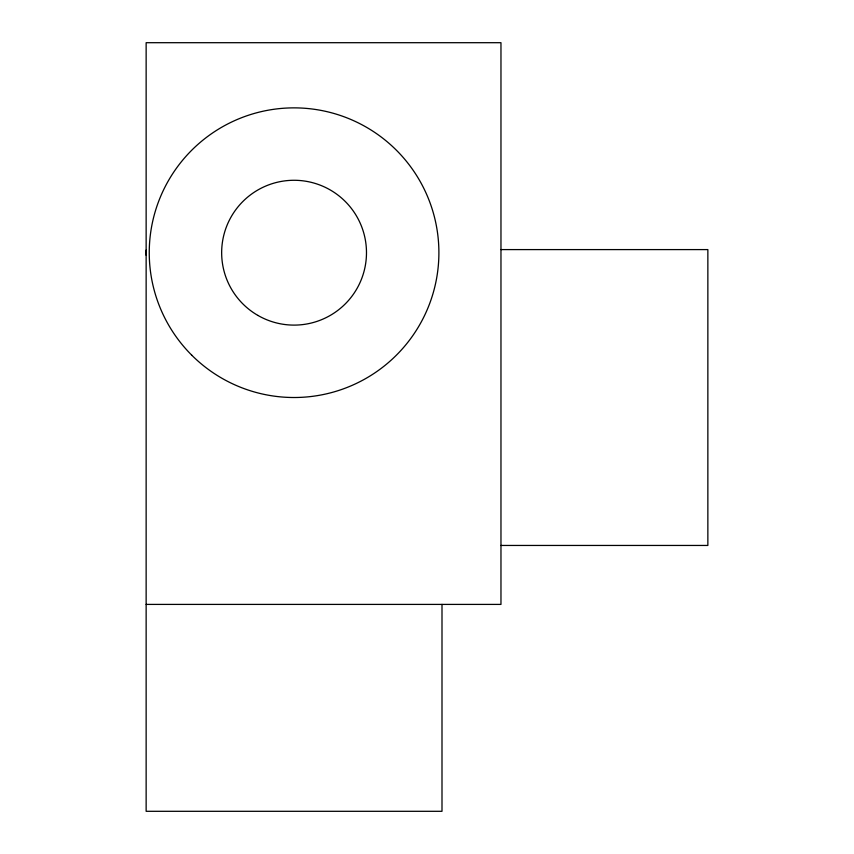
<?xml version="1.0" encoding="UTF-8"?>
<svg xmlns="http://www.w3.org/2000/svg" width="854" height="854" viewBox="0 0 854 854"><rect width="100%" height="100%" fill="white"/><g stroke="black" fill="none" stroke-linecap="round" stroke-linejoin="round"><path stroke-width="1.28" d="M500.967 249.592L707.859 249.592L707.859 545.45L500.967 545.45M146.141 604.408L500.967 604.408L500.967 42.7L146.141 42.7L146.141 811.3L441.998 811.3L441.998 604.408M146.173 255.335A147.923 147.923 0 0 1 146.173 250.051M257.865 315.404A72.409 72.409 0 0 0 366.483 252.699A72.409 72.409 0 0 0 257.865 189.983A72.409 72.409 0 0 0 257.865 315.404M191.67 355.104A144.828 144.828 0 0 0 433.96 290.179A144.828 144.828 0 0 0 256.584 112.803A144.828 144.828 0 0 0 191.67 355.104"/></g></svg>
